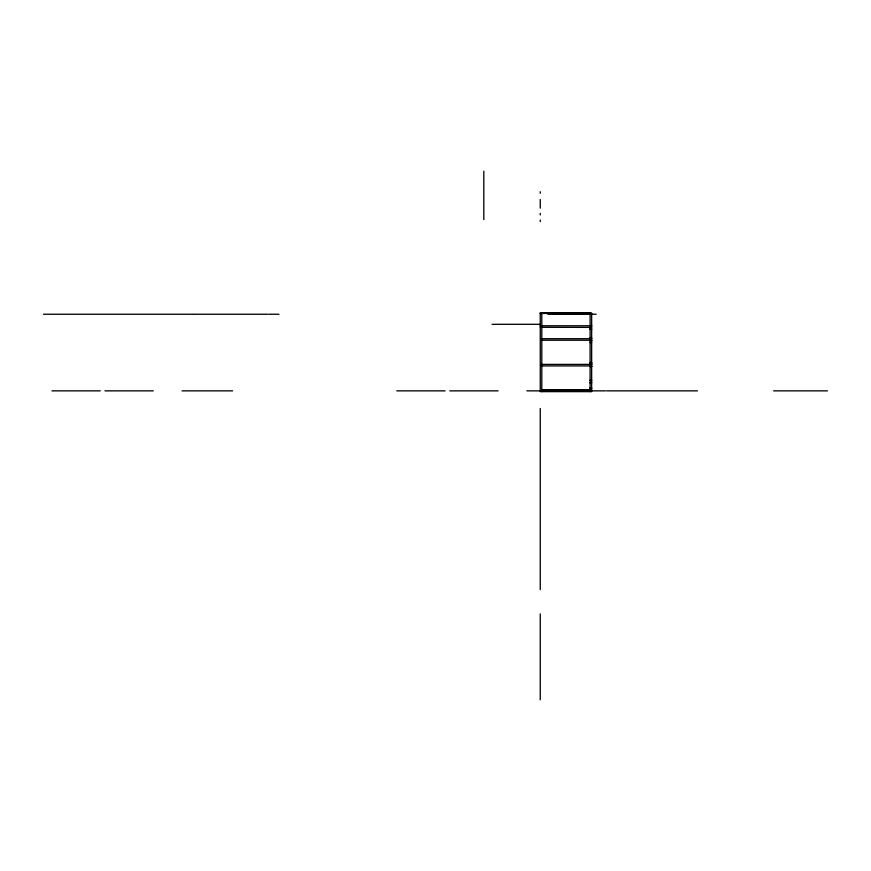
<?xml version="1.0" encoding="UTF-8"?>
<svg xmlns="http://www.w3.org/2000/svg" width="871" height="871" viewBox="0 0 871 871"><rect width="100%" height="100%" fill="white"/><g stroke="black" fill="none" stroke-linecap="round" stroke-linejoin="round"><path stroke-width="1.31" d="M541.795 313.07L590.103 313.07M540.26 313.135L591.649 313.135L591.649 391.634L540.26 391.634L540.26 312.885M540.26 313.451L591.649 313.451M43.55 314.246L193.275 314.246M193.874 314.246L268.05 314.246M269.074 314.246L278.927 314.246M547.881 314.246L596.189 314.246M492.028 324.306L540.336 324.306M540.26 325.776L591.649 325.776M590.974 325.885L591.649 325.885M540.26 326.984L541.795 326.984M590.103 326.984L591.649 326.984M541.795 327.3L590.103 327.387M590.103 328.944L591.649 328.944M590.103 329.325L591.649 329.325M590.103 337.883L591.649 337.883M590.103 338.264L591.649 338.264M541.316 338.699L591.649 338.699M541.316 340.234L591.649 340.234M590.103 340.67L591.649 340.67M590.103 340.855L591.649 340.855M590.103 342.706L591.649 342.804M590.103 362.499L591.649 362.499M590.103 362.837L591.649 362.837M590.103 363.773L591.649 363.773M590.103 363.969L591.649 363.969M590.103 364.154L591.649 364.154M541.316 364.394L591.649 364.394M541.316 365.929L591.649 365.929M590.103 366.125L591.649 366.125M590.103 366.255L591.649 366.364M590.103 366.604L591.649 366.549M590.103 380.104L591.649 380.104M590.103 380.518L591.649 380.518M590.103 382.619L591.649 382.696M590.103 382.892L591.649 382.826M590.103 387.813L591.649 388.118M590.103 388.357L591.649 388.357L590.103 388.542M541.795 389.783L590.103 389.783M541.795 390.088L590.103 390.088M51.944 390.861L100.252 390.861M104.966 390.861L153.274 390.861M182.05 390.861L232.59 390.861M396.784 390.861L445.092 390.861M449.806 390.861L498.114 390.861M526.89 390.861L605.432 390.861M606.554 390.861L697.431 390.861M773.655 390.861L827.45 390.861M590.103 313.114L590.103 391.634M541.795 313.114L541.795 391.634M540.26 191.718L540.26 193.264M540.26 199.503L540.26 208.158M540.26 213.384L540.26 214.93M540.26 220.015L540.26 221.55M540.26 408.477L540.26 589.656M540.26 613.924L540.26 699.761M483.808 171.239L483.808 219.623"/></g></svg>
